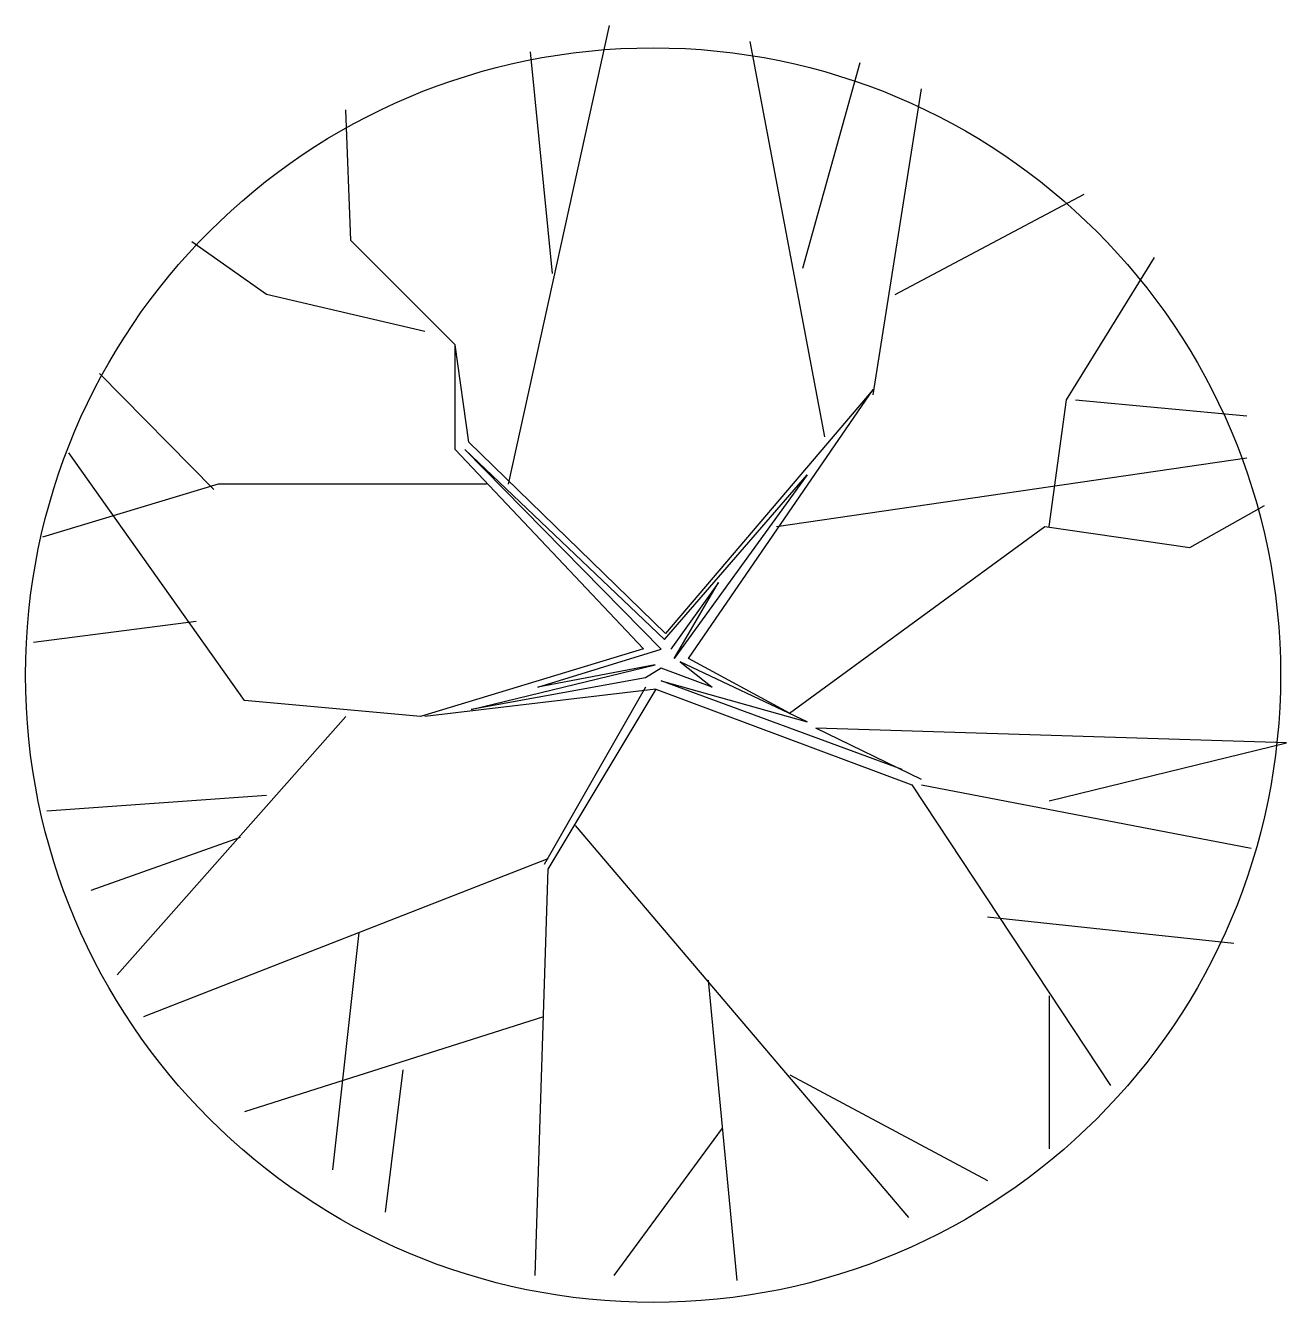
# Model space of a CAD drawing. Header units: metres. Extents: x -2509 to 2515, y -2512 to 2577.
import ezdxf

# ---------------------------------------------------------------- set-up
doc = ezdxf.new("R2010")
doc.units = ezdxf.units.M

# ---------------------------------------------------------------- blocks, each defined once
blk = doc.blocks.new('$_BL06$ASF002')
at = {"color": 0, "linetype": 'BYBLOCK'}
for p, q in [((-610.12, 733), (-207.32, 2561.37)), ((650.82, 922.14), (353.1, 2498.32)), ((-434.99, 1573.63), (-522.56, 2456.29)), ((563.26, 1594.64), (790.93, 2414.26)), ((843.47, 1090.26), (1036.11, 2309.18)), ((-1238.4, 1705.27), (-1258.11, 2225.11)), ((931.03, 1489.56), (1684.1, 1888.86)), ((-1573.34, 1489.56), (-1871.07, 1699.72)), ((-821.74, 1288.6), (-1238.4, 1705.27)), ((1614.05, 1069.25), (1964.31, 1636.67)), ((-942.87, 1342.45), (-1573.34, 1489.56)), ((-821.74, 871.93), (-821.74, 1288.6)), ((-767.74, 901.12), (-821.74, 1288.6)), ((-1783.5, 711.98), (-2238.84, 1174.33)), ((843.47, 1111.28), (15.83, 138.05)), ((107.92, 39.48), (843.47, 1111.28)), ((1543.99, 564.87), (1614.05, 1069.25)), ((1649.07, 1069.25), (2332.09, 1006.2)), ((-71.56, 78.06), (-821.74, 871.93)), ((-1.01, 76.15), (-783.78, 871.65)), ((-783.78, 871.65), (11.72, 114.33)), ((15.83, 138.05), (-767.74, 901.12)), ((-1660.91, -128.65), (-2361.43, 859.09)), ((458.18, 564.87), (2332.09, 838.07)), ((11.72, 114.33), (580.02, 770.46)), ((580.02, 770.46), (49.9, 38.6)), ((-1765.99, 733), (-2466.51, 522.84)), ((-697.69, 733), (-1765.99, 733)), ((2104.41, 480.81), (2402.14, 648.93)), ((510.44, -179.11), (1526.48, 564.87)), ((1526.48, 564.87), (2104.41, 480.81)), ((226.82, 341.53), (37.17, 76.15)), ((49.9, 38.6), (226.82, 341.53)), ((-1853.55, 186.59), (-2501.54, 102.52)), ((-71.56, 78.06), (-960.38, -191.7)), ((-492.95, -75.32), (-1.01, 76.15)), ((-758.33, -163.78), (-25.83, 13.14)), ((-25.83, 13.14), (-492.95, -75.32)), ((-1.01, 0.42), (-64.02, -37.77)), ((201.36, -75.32), (-1.01, 0.42)), ((580.02, -214.05), (74.72, 25.87)), ((74.72, 25.87), (201.36, -75.32)), ((510.44, -179.11), (107.92, 39.48)), ((-64.02, -37.77), (-758.33, -163.78)), ((958.68, -403.7), (-1.01, -49.86)), ((-1.01, -49.86), (580.02, -214.05)), ((-22.29, -83.31), (-942.87, -191.7)), ((-64.02, -75.32), (-468.13, -782.36)), ((-22.29, -83.31), (-452.5, -801.15)), ((-22.29, -83.31), (997.14, -465.11)), ((-960.38, -191.7), (-1660.91, -128.65)), ((-1258.11, -191.7), (-2168.79, -1221.47)), ((1036.11, -443.89), (614.1, -239.1)), ((2489.7, -296.78), (614.1, -239.1)), ((1543.99, -527.95), (2489.7, -296.78)), ((-1573.34, -506.93), (-2449, -569.98)), ((997.14, -465.11), (1789.18, -1662.8)), ((1036.11, -464.9), (2349.6, -717.09)), ((-344.71, -626.19), (983.57, -2188.2)), ((-1678.42, -675.06), (-2273.87, -885.22)), ((-452.5, -759.12), (-2063.71, -1389.6)), ((-452.5, -801.15), (-505.04, -2419.37)), ((1298.81, -990.3), (2279.55, -1095.38)), ((-1205.57, -1053.34), (-1310.65, -1999.05)), ((185.41, -1242.84), (300.56, -2440.38)), ((1543.99, -1305.98), (1543.99, -1914.99)), ((-470.02, -1389.6), (-1660.91, -1767.88)), ((-1030.44, -1599.75), (-1100.49, -2167.18)), ((510.72, -1620.77), (1298.81, -2041.08)), ((242.19, -1833.35), (-189.81, -2419.37))]:
    blk.add_line(p, q, dxfattribs=at)
blk.add_circle((-33.85, -27.4), 2500)

msp = doc.modelspace()

# ---------------------------------------------------------------- block references
at = {"zscale": 32.34}
msp.add_blockref('$_BL06$ASF002', (25.17, 15.56), dxfattribs=at)

doc.saveas('drawing.dxf')
